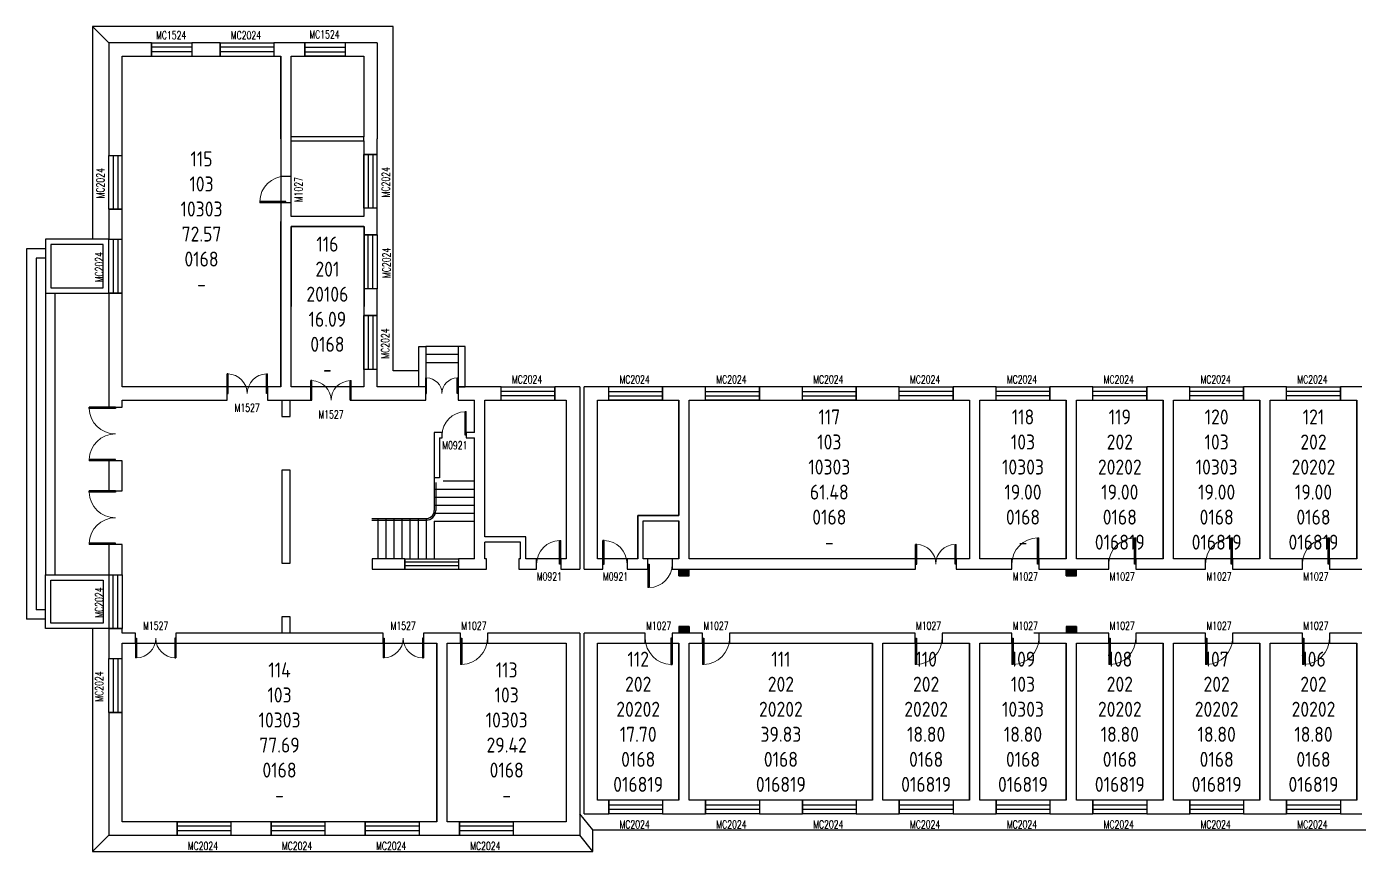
# Model space of a CAD drawing. Extents: x 247461 to 343641, y 211939 to 242619.
# Drawn here: x 247461 to 297006, y 211939 to 242619 of the extents above; entities that cross this region are included whole.
import ezdxf

# ---------------------------------------------------------------- set-up
doc = ezdxf.new("R2010")
doc.units = 0
doc.header["$LTSCALE"] = 1000
doc.header["$MEASUREMENT"] = 0
for name, color, linetype in [('body', 30, 'Continuous'), ('RM', 4, 'Continuous'), ('RM$', 5, 'Continuous'), ('RM$TXT', 5, 'Continuous')]:
    doc.layers.add(name, color=color, linetype=linetype)
doc.layers.get('0').freeze()
doc.styles.add('_TCH_WINDOW', font='SIMPLEX', dxfattribs={"height": 3.5, "bigfont": 'GBCBIG'})
doc.styles.add('HZ', font='gbenor.shx', dxfattribs={"bigfont": 'hztxt.shx'})

# ---------------------------------------------------------------- blocks, each defined once
blk = doc.blocks.new('$TCHSYS$WIN2D')
for p, q in [((-0.5, 0.5), (0.5, 0.5)), ((-0.5, 0.5), (-0.5, -0.5)), ((0.5, 0.5), (0.5, -0.5)), ((0.5, 0.167), (-0.5, 0.167)), ((0.5, -0.167), (-0.5, -0.167)), ((-0.5, -0.5), (0.5, -0.5))]:
    blk.add_line(p, q)
blk = doc.blocks.new('$DorLib2D$00000002')
for p, q in [((-0.5, 0), (-0.5, 0.4875)), ((-0.475, 0.4875), (-0.5, 0.4875)), ((-0.475, 0), (-0.475, 0.4875)), ((0.475, 0), (0.475, 0.4875)), ((0.475, 0.4875), (0.5, 0.4875)), ((0.5, 0), (0.5, 0.4875)), ((-0.5, 0), (-0.475, 0)), ((0.5, 0), (0.475, 0))]:
    blk.add_line(p, q)
at = {"lineweight": 13}
for centre, start, end in [((-0.4875, 0), 0, 88.53072), ((0.4875, 0), 91.46928, 180)]:
    blk.add_arc(centre, 0.4875, start, end, dxfattribs=at)
blk = doc.blocks.new('$DorLib2D$00000001')
for p, q in [((0.45, 0.975), (0.5, 0.975)), ((0.45, 0), (0.45, 0.975)), ((0.5, 0), (0.5, 0.975)), ((0.5, 0), (0.45, 0))]:
    blk.add_line(p, q)
at = {"lineweight": 13}
blk.add_arc((0.475, 0), 0.975, 91.4693, 180, dxfattribs=at)

msp = doc.modelspace()

# ---------------------------------------------------------------- hatches: boundary and pattern name
at = {"layer": 'body'}
for points in [[(272091, 222189), (272091, 222439), (271711, 222439), (271711, 222189)], [(286491, 222189), (286491, 222439), (286111, 222439), (286111, 222189)], [(271711, 220310), (271711, 220059), (272091, 220059), (272091, 220310)], [(286111, 220310), (286111, 220059), (286491, 220059), (286491, 220310)]]:
    msp.add_hatch(color=30, dxfattribs=at).paths.add_polyline_path(points)

# ---------------------------------------------------------------- linework, layer by layer
at = {"layer": 'body', "color": 7}
for p, q in [((250511, 242019), (249911, 242619)), ((268513, 212739), (268021, 213339)), ((250511, 212539), (249911, 211939)), ((268513, 211939), (268021, 212539))]:
    msp.add_line(p, q, dxfattribs=at)
at = {"layer": 'body', "color": 30}
for p, q in [((252101, 242019), (250511, 242019)), ((250511, 242019), (250511, 237829)), ((252101, 241519), (252101, 242019)), ((254651, 242019), (253601, 242019)), ((253601, 242019), (253601, 241519)), ((254651, 241519), (254651, 242019)), ((257101, 242019), (256651, 242019)), ((256651, 242019), (256651, 241519)), ((257801, 242019), (257101, 242019)), ((257801, 241519), (257801, 242019)), ((260491, 242019), (259301, 242019)), ((259301, 242019), (259301, 241519)), ((260491, 242019), (260491, 238444)), ((251011, 241519), (252101, 241519)), ((251011, 237829), (251011, 241519)), ((253601, 241519), (254651, 241519)), ((256651, 241519), (256911, 241519)), ((256911, 238444), (256911, 241519)), ((257291, 241519), (257801, 241519)), ((257291, 238519), (257291, 241519)), ((259301, 241519), (259991, 241519)), ((259991, 241519), (259991, 238519)), ((256911, 238444), (256911, 237059)), ((257291, 238369), (257291, 238519)), ((257291, 237059), (257291, 238369)), ((259991, 238369), (259991, 238519)), ((259991, 238369), (259991, 237869)), ((260491, 237869), (260491, 238444)), ((250511, 237829), (251011, 237829)), ((259991, 237869), (260491, 237869)), ((256911, 237059), (257291, 237059)), ((257291, 236059), (256911, 236059)), ((256911, 236059), (256911, 235369)), ((257291, 235559), (257291, 236059)), ((260491, 235869), (259991, 235869)), ((259991, 235869), (259991, 235559)), ((260491, 235369), (260491, 235869)), ((251011, 235829), (250511, 235829)), ((250511, 235829), (250511, 234709)), ((251011, 234709), (251011, 235829)), ((256911, 229219), (256911, 235369)), ((259991, 235559), (257291, 235559)), ((260491, 234869), (260491, 235369)), ((257291, 229219), (257291, 235179)), ((259991, 235179), (257291, 235179)), ((259991, 235179), (259991, 234869)), ((259991, 234869), (260491, 234869)), ((248161, 234359), (247461, 234359)), ((250511, 234709), (251011, 234709)), ((247811, 234009), (247811, 220929)), ((248161, 234009), (247811, 234009)), ((259991, 232869), (259991, 231869)), ((260491, 232869), (259991, 232869)), ((260491, 231869), (260491, 232869)), ((248161, 232709), (248161, 222229)), ((248511, 232709), (248511, 222229)), ((251011, 232709), (250511, 232709)), ((250511, 232709), (250511, 229589)), ((251011, 229589), (251011, 232709)), ((259991, 231869), (260491, 231869)), ((263501, 230719), (262301, 230719)), ((263501, 230419), (262301, 230419)), ((263501, 230119), (262301, 230119)), ((250511, 229589), (250511, 229029)), ((251011, 229219), (251011, 229589)), ((260491, 229869), (259991, 229869)), ((259991, 229869), (259991, 229219)), ((260491, 229219), (260491, 229869)), ((250511, 229029), (250511, 228469)), ((254911, 229219), (251011, 229219)), ((254911, 228719), (254911, 229219)), ((256911, 229219), (256411, 229219)), ((256411, 229219), (256411, 228719)), ((258491, 229219), (257291, 229219)), ((259991, 229219), (259491, 229219)), ((259491, 229219), (259491, 228719)), ((262301, 229219), (260491, 229219)), ((262301, 228719), (262301, 229219)), ((264301, 229219), (263501, 229219)), ((263501, 229219), (263501, 228719)), ((265101, 229219), (264301, 229219)), ((265101, 228719), (265101, 229219)), ((268021, 229219), (267101, 229219)), ((267101, 229219), (267101, 228719)), ((268021, 229219), (268021, 222439)), ((268181, 222439), (268181, 229219)), ((269101, 229219), (268181, 229219)), ((269101, 228719), (269101, 229219)), ((271901, 229219), (271101, 229219)), ((271101, 229219), (271101, 228719)), ((272701, 229219), (271901, 229219)), ((272701, 228719), (272701, 229219)), ((276301, 229219), (274701, 229219)), ((274701, 229219), (274701, 228719)), ((276301, 228719), (276301, 229219)), ((279901, 229219), (278301, 229219)), ((278301, 229219), (278301, 228719)), ((279901, 228719), (279901, 229219)), ((282701, 229219), (281901, 229219)), ((281901, 229219), (281901, 228719)), ((283501, 229219), (282701, 229219)), ((283501, 228719), (283501, 229219)), ((286301, 229219), (285501, 229219)), ((285501, 229219), (285501, 228719)), ((287101, 229219), (286301, 229219)), ((287101, 228719), (287101, 229219)), ((289901, 229219), (289101, 229219)), ((289101, 229219), (289101, 228719)), ((290701, 229219), (289901, 229219)), ((290701, 228719), (290701, 229219)), ((293501, 229219), (292701, 229219)), ((292701, 229219), (292701, 228719)), ((294301, 229219), (293501, 229219)), ((294301, 228719), (294301, 229219)), ((297101, 229219), (296301, 229219)), ((296301, 229219), (296301, 228719)), ((250511, 228469), (251011, 228469)), ((251011, 228469), (251011, 228719)), ((251011, 228719), (254911, 228719)), ((256411, 228719), (257101, 228719)), ((256951, 228719), (256951, 228119)), ((257101, 228719), (258066, 228719)), ((257251, 228119), (257251, 228719)), ((259491, 228719), (260301, 228719)), ((260301, 228719), (262301, 228719)), ((263501, 228719), (264111, 228719)), ((264111, 227519), (264111, 228719)), ((264491, 228719), (265101, 228719)), ((264491, 227419), (264491, 228719)), ((267101, 228719), (267521, 228719)), ((267521, 228719), (267521, 222819)), ((268681, 222819), (268681, 228719)), ((268681, 228719), (269101, 228719)), ((271101, 228719), (271711, 228719)), ((271711, 224439), (271711, 228719)), ((272091, 228719), (272701, 228719)), ((272091, 224339), (272091, 228719)), ((274701, 228719), (276301, 228719)), ((278301, 228719), (279901, 228719)), ((281901, 228719), (282511, 228719)), ((282511, 228719), (282511, 223069)), ((282891, 228719), (283501, 228719)), ((282891, 223069), (282891, 228719)), ((285501, 228719), (286111, 228719)), ((286111, 222819), (286111, 228719)), ((286491, 228719), (287101, 228719)), ((286491, 222819), (286491, 228719)), ((289101, 228719), (289711, 228719)), ((289711, 222819), (289711, 228719)), ((290091, 228719), (290701, 228719)), ((290091, 222819), (290091, 228719)), ((292701, 228719), (293311, 228719)), ((293311, 222819), (293311, 228719)), ((293691, 228719), (294301, 228719)), ((293691, 222819), (293691, 228719)), ((296301, 228719), (296911, 228719)), ((296911, 222819), (296911, 228719)), ((256951, 228119), (257251, 228119)), ((262906, 227519), (262611, 227519)), ((262611, 227519), (262611, 225838)), ((262906, 227319), (262906, 227519)), ((264111, 227519), (263806, 227519)), ((263806, 227519), (263806, 227319)), ((264491, 223639), (264491, 227419)), ((262811, 227319), (262906, 227319)), ((262811, 227319), (262811, 225838)), ((263806, 227319), (264111, 227319)), ((264111, 223539), (264111, 227319)), ((251011, 226469), (250511, 226469)), ((250511, 226469), (250511, 225349)), ((251011, 225349), (251011, 226469)), ((257251, 226119), (256951, 226119)), ((256951, 226119), (256951, 222659)), ((257251, 222659), (257251, 226119)), ((262611, 225838), (262611, 224619)), ((262811, 225838), (262611, 225838)), ((262671, 225661), (262671, 224619)), ((262950, 225719), (264111, 225719)), ((250511, 225349), (251011, 225349)), ((262611, 225419), (264111, 225419)), ((262611, 225119), (264111, 225119)), ((262611, 224819), (264111, 224819)), ((262611, 224519), (264111, 224519)), ((270184, 222819), (270184, 224439)), ((270184, 224439), (271711, 224439)), ((260291, 224319), (262311, 224319)), ((260291, 224259), (262311, 224259)), ((260511, 224319), (260511, 222819)), ((260811, 224319), (260811, 222819)), ((261111, 224319), (261111, 222819)), ((261411, 224319), (261411, 222819)), ((261711, 224319), (261711, 222819)), ((262011, 224319), (262011, 222819)), ((262311, 224319), (262311, 222819)), ((262611, 224219), (264111, 224219)), ((262611, 224219), (262611, 222819)), ((270384, 222819), (270384, 224239)), ((270384, 224239), (271711, 224239)), ((271711, 222819), (271711, 224239)), ((272091, 222819), (272091, 224339)), ((264111, 222819), (264111, 223539)), ((266017, 223639), (264491, 223639)), ((266017, 222819), (266017, 223639)), ((251011, 223349), (250511, 223349)), ((250511, 223349), (250511, 222230)), ((251011, 222230), (251011, 223349)), ((264491, 222819), (264491, 223439)), ((265817, 223439), (264491, 223439)), ((265817, 222819), (265817, 223439)), ((282511, 223069), (282511, 222819)), ((282891, 222819), (282891, 223069)), ((256951, 222659), (257251, 222659)), ((261518, 222819), (260301, 222819)), ((260301, 222819), (260301, 222439)), ((261518, 222439), (261518, 222819)), ((264111, 222819), (263518, 222819)), ((263518, 222819), (263518, 222439)), ((264554, 222819), (264491, 222819)), ((264554, 222439), (264554, 222819)), ((265817, 222819), (265754, 222819)), ((265754, 222819), (265754, 222439)), ((266421, 222819), (266017, 222819)), ((266421, 222439), (266421, 222819)), ((267521, 222819), (267321, 222819)), ((267321, 222819), (267321, 222439)), ((268881, 222819), (268681, 222819)), ((268881, 222439), (268881, 222819)), ((270184, 222819), (269781, 222819)), ((269781, 222819), (269781, 222439)), ((270559, 222819), (270384, 222819)), ((270559, 222439), (270559, 222819)), ((271711, 222819), (271459, 222819)), ((271459, 222819), (271459, 222439)), ((280511, 222819), (272091, 222819)), ((280511, 222439), (280511, 222819)), ((282511, 222819), (282011, 222819)), ((282011, 222819), (282011, 222439)), ((284091, 222819), (282891, 222819)), ((284091, 222439), (284091, 222819)), ((286111, 222819), (285091, 222819)), ((285091, 222819), (285091, 222439)), ((287691, 222819), (286491, 222819)), ((287691, 222439), (287691, 222819)), ((289711, 222819), (288691, 222819)), ((288691, 222819), (288691, 222439)), ((291291, 222819), (290091, 222819)), ((291291, 222439), (291291, 222819)), ((293311, 222819), (292291, 222819)), ((292291, 222819), (292291, 222439)), ((294891, 222819), (293691, 222819)), ((294891, 222439), (294891, 222819)), ((296911, 222819), (295891, 222819)), ((295891, 222819), (295891, 222439)), ((250511, 222230), (251011, 222230)), ((260301, 222439), (261518, 222439)), ((263518, 222439), (264301, 222439)), ((264301, 222439), (264554, 222439)), ((265754, 222439), (265917, 222439)), ((265917, 222439), (266421, 222439)), ((267321, 222439), (268021, 222439)), ((268181, 222439), (268881, 222439)), ((269781, 222439), (270284, 222439)), ((270284, 222439), (270559, 222439)), ((271459, 222439), (271901, 222439)), ((271711, 222189), (271711, 222439)), ((271711, 222439), (272091, 222439)), ((271711, 222189), (272091, 222189)), ((271901, 222439), (280511, 222439)), ((272091, 222189), (272091, 222439)), ((282011, 222439), (282701, 222439)), ((282701, 222439), (284091, 222439)), ((285091, 222439), (286301, 222439)), ((286111, 222189), (286111, 222439)), ((286111, 222439), (286491, 222439)), ((286111, 222189), (286491, 222189)), ((286301, 222439), (287691, 222439)), ((286491, 222189), (286491, 222439)), ((288691, 222439), (289901, 222439)), ((289901, 222439), (291291, 222439)), ((292291, 222439), (293501, 222439)), ((293501, 222439), (294891, 222439)), ((295891, 222439), (297101, 222439)), ((248161, 220579), (247461, 220579)), ((248161, 220929), (247811, 220929)), ((257251, 220659), (256951, 220659)), ((256951, 220659), (256951, 220059)), ((257251, 220059), (257251, 220659)), ((251011, 220230), (250511, 220230)), ((250511, 220230), (250511, 219869)), ((251011, 220059), (251011, 220230)), ((251511, 220059), (251011, 220059)), ((251511, 219679), (251511, 220059)), ((257101, 220059), (253011, 220059)), ((253011, 220059), (253011, 219679)), ((260711, 220059), (257101, 220059)), ((260711, 219679), (260711, 220059)), ((262901, 220059), (262211, 220059)), ((262211, 220059), (262211, 219679)), ((263591, 220059), (262901, 220059)), ((263591, 219679), (263591, 220059)), ((268021, 220059), (264591, 220059)), ((264591, 220059), (264591, 219679)), ((268021, 220059), (268021, 212539)), ((268181, 213339), (268181, 220059)), ((270461, 220059), (268181, 220059)), ((270461, 219679), (270461, 220059)), ((271901, 220059), (271461, 220059)), ((271461, 220059), (271461, 219679)), ((271711, 220310), (271711, 220059)), ((272091, 220310), (271711, 220310)), ((272091, 220059), (271711, 220059)), ((272591, 220059), (271901, 220059)), ((272091, 220310), (272091, 220059)), ((272591, 219679), (272591, 220059)), ((279101, 220059), (273591, 220059)), ((273591, 220059), (273591, 219679)), ((280491, 220059), (279101, 220059)), ((280491, 219679), (280491, 220059)), ((282701, 220059), (281491, 220059)), ((281491, 220059), (281491, 219679)), ((284091, 220059), (282701, 220059)), ((284091, 219679), (284091, 220059)), ((285281, 220059), (284901, 220059)), ((285091, 220059), (285091, 219679)), ((287691, 220059), (285091, 220059)), ((286111, 220310), (286111, 220059)), ((286491, 220310), (286111, 220310)), ((286491, 220310), (286491, 220059)), ((287691, 219679), (287691, 220059)), ((289901, 220059), (288691, 220059)), ((288691, 220059), (288691, 219679)), ((291291, 220059), (289901, 220059)), ((291291, 219679), (291291, 220059)), ((293501, 220059), (292291, 220059)), ((292291, 220059), (292291, 219679)), ((294891, 220059), (293501, 220059)), ((294891, 219679), (294891, 220059)), ((297101, 220059), (295891, 220059)), ((295891, 220059), (295891, 219679)), ((250511, 219869), (250511, 219109)), ((251011, 219109), (251011, 219679)), ((251011, 219679), (251511, 219679)), ((253011, 219679), (257101, 219679)), ((257101, 219679), (260711, 219679)), ((262211, 219679), (262711, 219679)), ((262711, 213039), (262711, 219679)), ((263091, 219679), (263591, 219679)), ((263091, 213039), (263091, 219679)), ((264591, 219679), (267521, 219679)), ((267521, 219679), (267521, 213039)), ((268681, 213839), (268681, 219679)), ((268681, 219679), (270461, 219679)), ((271461, 219679), (271711, 219679)), ((271711, 213839), (271711, 219679)), ((272091, 219679), (272591, 219679)), ((272091, 213839), (272091, 219679)), ((273591, 219679), (278911, 219679)), ((278911, 213839), (278911, 219679)), ((279291, 219679), (280491, 219679)), ((279291, 213839), (279291, 219679)), ((281491, 219679), (282511, 219679)), ((282511, 213839), (282511, 219679)), ((282891, 219679), (284091, 219679)), ((282891, 213839), (282891, 219679)), ((285091, 219679), (286111, 219679)), ((286111, 213839), (286111, 219679)), ((286491, 219679), (287691, 219679)), ((286491, 213839), (286491, 219679)), ((288691, 219679), (289711, 219679)), ((289711, 213839), (289711, 219679)), ((290091, 219679), (291291, 219679)), ((290091, 213839), (290091, 219679)), ((292291, 219679), (293311, 219679)), ((293311, 213839), (293311, 219679)), ((293691, 219679), (294891, 219679)), ((293691, 213839), (293691, 219679)), ((295891, 219679), (296911, 219679)), ((296911, 213839), (296911, 219679)), ((250511, 219109), (251011, 219109)), ((251011, 217109), (250511, 217109)), ((250511, 217109), (250511, 212539)), ((251011, 213039), (251011, 217109)), ((269101, 213839), (268681, 213839)), ((269101, 213339), (269101, 213839)), ((271711, 213839), (271101, 213839)), ((271101, 213839), (271101, 213339)), ((272701, 213839), (272091, 213839)), ((272701, 213339), (272701, 213839)), ((276301, 213839), (274701, 213839)), ((274701, 213839), (274701, 213339)), ((276301, 213339), (276301, 213839)), ((278911, 213839), (278301, 213839)), ((278301, 213839), (278301, 213339)), ((279901, 213839), (279291, 213839)), ((279901, 213339), (279901, 213839)), ((282511, 213839), (281901, 213839)), ((281901, 213839), (281901, 213339)), ((283501, 213839), (282891, 213839)), ((283501, 213339), (283501, 213839)), ((286111, 213839), (285501, 213839)), ((285501, 213839), (285501, 213339)), ((287101, 213839), (286491, 213839)), ((287101, 213339), (287101, 213839)), ((289711, 213839), (289101, 213839)), ((289101, 213839), (289101, 213339)), ((290701, 213839), (290091, 213839)), ((290701, 213339), (290701, 213839)), ((293311, 213839), (292701, 213839)), ((292701, 213839), (292701, 213339)), ((294301, 213839), (293691, 213839)), ((294301, 213339), (294301, 213839)), ((296911, 213839), (296301, 213839)), ((296301, 213839), (296301, 213339)), ((268181, 213339), (269101, 213339)), ((271101, 213339), (271901, 213339)), ((271901, 213339), (272701, 213339)), ((274701, 213339), (276301, 213339)), ((278301, 213339), (279101, 213339)), ((279101, 213339), (279901, 213339)), ((281901, 213339), (282701, 213339)), ((282701, 213339), (283501, 213339)), ((285501, 213339), (286301, 213339)), ((286301, 213339), (287101, 213339)), ((289101, 213339), (289901, 213339)), ((289901, 213339), (290701, 213339)), ((292701, 213339), (293501, 213339)), ((293501, 213339), (294301, 213339)), ((296301, 213339), (297101, 213339)), ((253051, 213039), (251011, 213039)), ((253051, 212539), (253051, 213039)), ((256551, 213039), (255051, 213039)), ((255051, 213039), (255051, 212539)), ((256551, 212539), (256551, 213039)), ((260051, 213039), (258551, 213039)), ((258551, 213039), (258551, 212539)), ((260051, 212539), (260051, 213039)), ((262711, 213039), (262051, 213039)), ((262051, 213039), (262051, 212539)), ((263551, 213039), (263091, 213039)), ((263551, 212539), (263551, 213039)), ((267521, 213039), (265551, 213039)), ((265551, 213039), (265551, 212539)), ((250511, 212539), (253051, 212539)), ((255051, 212539), (256551, 212539)), ((258551, 212539), (260051, 212539)), ((262051, 212539), (262901, 212539)), ((262901, 212539), (263551, 212539)), ((265551, 212539), (268021, 212539))]:
    msp.add_line(p, q, dxfattribs=at)
at = {"layer": 'body', "color": 2}
msp.add_line((247461, 234359), (247461, 220579), dxfattribs=at)
at = {"layer": 'body', "color": 7}
for points in [[(262038, 229819), (261091, 229819), (261091, 242619), (249911, 242619), (249911, 234709)], [(249911, 220229), (249911, 211939), (268513, 211939), (268513, 212739), (321981, 212739), (321981, 211939), (340691, 211939), (340691, 217369)]]:
    msp.add_lwpolyline(points, dxfattribs=at)
at = {"layer": 'body', "color": 30}
for points in [[(250511, 234709), (248161, 234709), (248161, 232709), (250511, 232709)], [(250311, 234509), (248361, 234509), (248361, 232909), (250311, 232909)], [(262038, 230719), (262301, 230719), (262301, 229219), (262038, 229219)], [(263764, 230719), (263501, 230719), (263501, 229219), (263764, 229219)], [(250511, 220229), (248161, 220229), (248161, 222229), (250511, 222229)], [(250311, 220429), (248361, 220429), (248361, 222029), (250311, 222029)]]:
    msp.add_lwpolyline(points, close=True, dxfattribs=at)
for radius in [300, 360]:
    msp.add_arc((262311, 224619), radius, 270, 0, dxfattribs=at)
at = {"layer": 'RM'}
for points in [[(257291, 241519), (259991, 241519), (259991, 238519), (257291, 238519)], [(257291, 238369), (259991, 238369), (259991, 235559), (257291, 235559)], [(264491, 228719), (267521, 228719), (267521, 222819), (266017, 222819), (266017, 223639), (264491, 223639)], [(268681, 228719), (271711, 228719), (271711, 224439), (270184, 224439), (270184, 222819), (268681, 222819)], [(270384, 224239), (271711, 224239), (271711, 222819), (270384, 222819)]]:
    msp.add_lwpolyline(points, close=True, dxfattribs=at)
at = {"layer": 'RM$'}
for points in [[(251011, 241519), (256911, 241519), (256911, 229219), (251011, 229219)], [(257304, 235179), (260004, 235179), (259991, 229219), (257291, 229219)], [(272091, 228719), (282511, 228719), (282511, 222819), (272091, 222819)], [(282891, 228719), (286111, 228719), (286111, 222819), (282891, 222819)], [(286491, 228719), (289711, 228719), (289711, 222819), (286491, 222819)], [(290091, 228719), (293311, 228719), (293311, 222819), (290091, 222819)], [(293691, 228719), (296911, 228719), (296911, 222819), (293691, 222819)], [(251011, 219679), (262711, 219679), (262711, 213039), (251011, 213039)], [(263091, 219679), (267521, 219679), (267521, 213039), (263091, 213039)], [(268681, 219679), (271711, 219679), (271711, 213839), (268681, 213839)], [(272091, 219679), (278911, 219679), (278911, 213839), (272091, 213839)], [(279291, 219679), (282511, 219679), (282511, 213839), (279291, 213839)], [(282891, 219679), (286111, 219679), (286111, 213839), (282891, 213839)], [(286491, 219679), (289711, 219679), (289711, 213839), (286491, 213839)], [(290091, 219679), (293311, 219679), (293311, 213839), (290091, 213839)], [(293691, 219679), (296911, 219679), (296911, 213839), (293691, 213839)]]:
    msp.add_lwpolyline(points, close=True, dxfattribs=at)

# ---------------------------------------------------------------- block references
at = {"layer": 'body', "color": 30}
ref = msp.add_blockref('$TCHSYS$WIN2D', (252851, 241769), dxfattribs=dict(at, xscale=1500, yscale=500, zscale=1500))
ref.add_attrib('A', 'MC1524', (252271, 242151), dxfattribs={"layer": '0', "height": 297.5, "style": '_TCH_WINDOW', "width": 0.705882})
ref = msp.add_blockref('$TCHSYS$WIN2D', (255651, 241769), dxfattribs=dict(at, xscale=2000, yscale=500, zscale=2000))
ref.add_attrib('A', 'MC2024', (255051, 242150), dxfattribs={"layer": '0', "height": 297.5, "style": '_TCH_WINDOW', "width": 0.705882})
ref = msp.add_blockref('$TCHSYS$WIN2D', (258551, 241769), dxfattribs=dict(at, xscale=-1500, yscale=500, zscale=-1500))
ref.add_attrib('A', 'MC1524', (257971, 242182), dxfattribs={"layer": '0', "height": 297.5, "style": '_TCH_WINDOW', "width": 0.705882})
ref = msp.add_blockref('$TCHSYS$WIN2D', (250761, 236829), dxfattribs=dict(at, xscale=2000, yscale=500, zscale=2000, rotation=90))
ref.add_attrib('A', 'MC2024', (250350, 236229), dxfattribs={"layer": '0', "height": 297.5, "rotation": 90, "style": '_TCH_WINDOW', "width": 0.705882})
ref = msp.add_blockref('$TCHSYS$WIN2D', (260241, 236869), dxfattribs=dict(at, xscale=-2000, yscale=500, zscale=-2000, rotation=270))
ref.add_attrib('A', 'MC2024', (260958, 236269), dxfattribs={"layer": '0', "height": 297.5, "rotation": 90, "style": '_TCH_WINDOW', "width": 0.705882})
ref = msp.add_blockref('$DorLib2D$00000001', (257101, 236559), dxfattribs=dict(at, xscale=1000, yscale=-1000, zscale=-1000, rotation=270))
ref.add_attrib('A', 'M1027', (257714, 236089), dxfattribs={"layer": '0', "height": 297.5, "rotation": 90, "style": '_TCH_WINDOW', "width": 0.705882})
ref = msp.add_blockref('$TCHSYS$WIN2D', (260241, 233869), dxfattribs=dict(at, xscale=2000, yscale=500, zscale=2000, rotation=270))
ref.add_attrib('A', 'MC2024', (260984, 233269), dxfattribs={"layer": '0', "height": 297.5, "rotation": 90, "style": '_TCH_WINDOW', "width": 0.705882})
ref = msp.add_blockref('$TCHSYS$WIN2D', (250761, 233709), dxfattribs=dict(at, xscale=2000, yscale=500, zscale=2000, rotation=90))
ref.add_attrib('A', 'MC2024', (250308, 233109), dxfattribs={"layer": '0', "height": 297.5, "rotation": 90, "style": '_TCH_WINDOW', "width": 0.705882})
ref = msp.add_blockref('$TCHSYS$WIN2D', (260241, 230869), dxfattribs=dict(at, xscale=-2000, yscale=500, zscale=-2000, rotation=270))
ref.add_attrib('A', 'MC2024', (260943, 230269), dxfattribs={"layer": '0', "height": 297.5, "rotation": 90, "style": '_TCH_WINDOW', "width": 0.705882})
ref = msp.add_blockref('$DorLib2D$00000002', (255661, 228969), dxfattribs=dict(at, xscale=1500, yscale=1500, zscale=1500))
ref.add_attrib('A', 'M1527', (255191, 228296), dxfattribs={"layer": '0', "height": 297.5, "style": '_TCH_WINDOW', "width": 0.705882})
ref = msp.add_blockref('$DorLib2D$00000002', (258778, 228719), dxfattribs=dict(at, xscale=1500, yscale=1500, zscale=1500))
ref.add_attrib('A', 'M1527', (258308, 228046), dxfattribs={"layer": '0', "height": 297.5, "style": '_TCH_WINDOW', "width": 0.705882})
for name, p, xscale, yscale, zscale in [('$DorLib2D$00000002', (262901, 228969), 1200, 1200, 1200), ('$DorLib2D$00000002', (281261, 222629), -1500, 1500, -1500), ('$TCHSYS$WIN2D', (262518, 222629), 2000, 380, 2000), ('$DorLib2D$00000001', (271009, 222629), -900, -900, -900)]:
    msp.add_blockref(name, p, dxfattribs=dict(at, xscale=xscale, yscale=yscale, zscale=zscale))
ref = msp.add_blockref('$TCHSYS$WIN2D', (266101, 228969), dxfattribs=dict(at, xscale=2000, yscale=-500, zscale=2000, rotation=359.9999999999991))
ref.add_attrib('A', 'MC2024', (265501, 229346), dxfattribs={"layer": '0', "height": 297.5, "style": '_TCH_WINDOW', "width": 0.705882})
ref = msp.add_blockref('$TCHSYS$WIN2D', (270101, 228969), dxfattribs=dict(at, xscale=-2000, yscale=-500, zscale=-2000))
ref.add_attrib('A', 'MC2024', (269501, 229346), dxfattribs={"layer": '0', "height": 297.5, "style": '_TCH_WINDOW', "width": 0.705882})
ref = msp.add_blockref('$TCHSYS$WIN2D', (273701, 228969), dxfattribs=dict(at, xscale=-2000, yscale=-500, zscale=-2000))
ref.add_attrib('A', 'MC2024', (273101, 229346), dxfattribs={"layer": '0', "height": 297.5, "style": '_TCH_WINDOW', "width": 0.705882})
ref = msp.add_blockref('$TCHSYS$WIN2D', (277301, 228969), dxfattribs=dict(at, xscale=-2000, yscale=-500, zscale=-2000))
ref.add_attrib('A', 'MC2024', (276701, 229346), dxfattribs={"layer": '0', "height": 297.5, "style": '_TCH_WINDOW', "width": 0.705882})
ref = msp.add_blockref('$TCHSYS$WIN2D', (280901, 228969), dxfattribs=dict(at, xscale=2000, yscale=-500, zscale=2000))
ref.add_attrib('A', 'MC2024', (280301, 229346), dxfattribs={"layer": '0', "height": 297.5, "style": '_TCH_WINDOW', "width": 0.705882})
ref = msp.add_blockref('$TCHSYS$WIN2D', (284501, 228969), dxfattribs=dict(at, xscale=2000, yscale=-500, zscale=2000))
ref.add_attrib('A', 'MC2024', (283901, 229346), dxfattribs={"layer": '0', "height": 297.5, "style": '_TCH_WINDOW', "width": 0.705882})
ref = msp.add_blockref('$TCHSYS$WIN2D', (288101, 228969), dxfattribs=dict(at, xscale=2000, yscale=-500, zscale=2000))
ref.add_attrib('A', 'MC2024', (287501, 229346), dxfattribs={"layer": '0', "height": 297.5, "style": '_TCH_WINDOW', "width": 0.705882})
ref = msp.add_blockref('$TCHSYS$WIN2D', (291701, 228969), dxfattribs=dict(at, xscale=2000, yscale=-500, zscale=2000))
ref.add_attrib('A', 'MC2024', (291101, 229346), dxfattribs={"layer": '0', "height": 297.5, "style": '_TCH_WINDOW', "width": 0.705882})
ref = msp.add_blockref('$TCHSYS$WIN2D', (295301, 228969), dxfattribs=dict(at, xscale=2000, yscale=-500, zscale=2000))
ref.add_attrib('A', 'MC2024', (294701, 229346), dxfattribs={"layer": '0', "height": 297.5, "style": '_TCH_WINDOW', "width": 0.705882})
at = {"layer": 'body', "color": 30, "xscale": 2000, "yscale": 2000, "zscale": 2000, "rotation": 90}
for p in [(250761, 227469), (250761, 224349)]:
    msp.add_blockref('$DorLib2D$00000002', p, dxfattribs=at)
at = {"layer": 'body', "color": 30}
ref = msp.add_blockref('$DorLib2D$00000001', (263356, 227419), dxfattribs=dict(at, xscale=-900, yscale=-900, zscale=-900, rotation=180))
ref.add_attrib('A', 'M0921', (262911, 226896), dxfattribs={"layer": '0', "height": 297.5, "style": '_TCH_WINDOW', "width": 0.705882})
ref = msp.add_blockref('$DorLib2D$00000001', (266871, 222629), dxfattribs=dict(at, xscale=900, yscale=900, zscale=900))
ref.add_attrib('A', 'M0921', (266426, 222016), dxfattribs={"layer": '0', "height": 297.5, "style": '_TCH_WINDOW', "width": 0.705882})
ref = msp.add_blockref('$DorLib2D$00000001', (269331, 222629), dxfattribs=dict(at, xscale=-900, yscale=900, zscale=-900))
ref.add_attrib('A', 'M0921', (268886, 222016), dxfattribs={"layer": '0', "height": 297.5, "style": '_TCH_WINDOW', "width": 0.705882})
ref = msp.add_blockref('$DorLib2D$00000001', (284591, 222629), dxfattribs=dict(at, xscale=1000, yscale=1000, zscale=1000))
ref.add_attrib('A', 'M1027', (284121, 222016), dxfattribs={"layer": '0', "height": 297.5, "style": '_TCH_WINDOW', "width": 0.705882})
ref = msp.add_blockref('$DorLib2D$00000001', (288191, 222629), dxfattribs=dict(at, xscale=1000, yscale=1000, zscale=1000))
ref.add_attrib('A', 'M1027', (287721, 222016), dxfattribs={"layer": '0', "height": 297.5, "style": '_TCH_WINDOW', "width": 0.705882})
ref = msp.add_blockref('$DorLib2D$00000001', (291791, 222629), dxfattribs=dict(at, xscale=1000, yscale=1000, zscale=1000))
ref.add_attrib('A', 'M1027', (291321, 222016), dxfattribs={"layer": '0', "height": 297.5, "style": '_TCH_WINDOW', "width": 0.705882})
ref = msp.add_blockref('$DorLib2D$00000001', (295391, 222629), dxfattribs=dict(at, xscale=1000, yscale=1000, zscale=1000))
ref.add_attrib('A', 'M1027', (294921, 222016), dxfattribs={"layer": '0', "height": 297.5, "style": '_TCH_WINDOW', "width": 0.705882})
ref = msp.add_blockref('$TCHSYS$WIN2D', (250761, 221230), dxfattribs=dict(at, xscale=-2000, yscale=500, zscale=-2000, rotation=90))
ref.add_attrib('A', 'MC2024', (250308, 220630), dxfattribs={"layer": '0', "height": 297.5, "rotation": 90, "style": '_TCH_WINDOW', "width": 0.705882})
ref = msp.add_blockref('$DorLib2D$00000002', (252261, 219869), dxfattribs=dict(at, xscale=1500, yscale=-1500, zscale=1500))
ref.add_attrib('A', 'M1527', (251791, 220186), dxfattribs={"layer": '0', "height": 297.5, "style": '_TCH_WINDOW', "width": 0.705882})
ref = msp.add_blockref('$DorLib2D$00000002', (261461, 219869), dxfattribs=dict(at, xscale=-1500, yscale=-1500, zscale=-1500))
ref.add_attrib('A', 'M1527', (260991, 220186), dxfattribs={"layer": '0', "height": 297.5, "style": '_TCH_WINDOW', "width": 0.705882})
ref = msp.add_blockref('$DorLib2D$00000001', (264091, 219869), dxfattribs=dict(at, xscale=-1000, yscale=-1000, zscale=-1000))
ref.add_attrib('A', 'M1027', (263621, 220186), dxfattribs={"layer": '0', "height": 297.5, "style": '_TCH_WINDOW', "width": 0.705882})
ref = msp.add_blockref('$DorLib2D$00000001', (270961, 219869), dxfattribs=dict(at, xscale=1000, yscale=-1000, zscale=1000))
ref.add_attrib('A', 'M1027', (270491, 220186), dxfattribs={"layer": '0', "height": 297.5, "style": '_TCH_WINDOW', "width": 0.705882})
ref = msp.add_blockref('$DorLib2D$00000001', (273091, 219869), dxfattribs=dict(at, xscale=-1000, yscale=-1000, zscale=-1000))
ref.add_attrib('A', 'M1027', (272621, 220186), dxfattribs={"layer": '0', "height": 297.5, "style": '_TCH_WINDOW', "width": 0.705882})
ref = msp.add_blockref('$DorLib2D$00000001', (280991, 219869), dxfattribs=dict(at, xscale=-1000, yscale=-1000, zscale=-1000))
ref.add_attrib('A', 'M1027', (280521, 220186), dxfattribs={"layer": '0', "height": 297.5, "style": '_TCH_WINDOW', "width": 0.705882})
ref = msp.add_blockref('$DorLib2D$00000001', (284591, 219869), dxfattribs=dict(at, xscale=-1000, yscale=-1000, zscale=-1000))
ref.add_attrib('A', 'M1027', (284121, 220186), dxfattribs={"layer": '0', "height": 297.5, "style": '_TCH_WINDOW', "width": 0.705882})
ref = msp.add_blockref('$DorLib2D$00000001', (288191, 219869), dxfattribs=dict(at, xscale=-1000, yscale=-1000, zscale=-1000))
ref.add_attrib('A', 'M1027', (287721, 220186), dxfattribs={"layer": '0', "height": 297.5, "style": '_TCH_WINDOW', "width": 0.705882})
ref = msp.add_blockref('$DorLib2D$00000001', (291791, 219869), dxfattribs=dict(at, xscale=-1000, yscale=-1000, zscale=-1000))
ref.add_attrib('A', 'M1027', (291321, 220186), dxfattribs={"layer": '0', "height": 297.5, "style": '_TCH_WINDOW', "width": 0.705882})
ref = msp.add_blockref('$DorLib2D$00000001', (295391, 219869), dxfattribs=dict(at, xscale=-1000, yscale=-1000, zscale=-1000))
ref.add_attrib('A', 'M1027', (294921, 220186), dxfattribs={"layer": '0', "height": 297.5, "style": '_TCH_WINDOW', "width": 0.705882})
ref = msp.add_blockref('$TCHSYS$WIN2D', (250761, 218109), dxfattribs=dict(at, xscale=2000, yscale=500, zscale=2000, rotation=90))
ref.add_attrib('A', 'MC2024', (250308, 217509), dxfattribs={"layer": '0', "height": 297.5, "rotation": 90, "style": '_TCH_WINDOW', "width": 0.705882})
ref = msp.add_blockref('$TCHSYS$WIN2D', (270101, 213589), dxfattribs=dict(at, xscale=2000, yscale=-500, zscale=2000, rotation=180))
ref.add_attrib('A', 'MC2024', (269501, 212791), dxfattribs={"layer": '0', "height": 297.5, "style": '_TCH_WINDOW', "width": 0.705882})
ref = msp.add_blockref('$TCHSYS$WIN2D', (273701, 213589), dxfattribs=dict(at, xscale=2000, yscale=-500, zscale=2000, rotation=180))
ref.add_attrib('A', 'MC2024', (273101, 212791), dxfattribs={"layer": '0', "height": 297.5, "style": '_TCH_WINDOW', "width": 0.705882})
ref = msp.add_blockref('$TCHSYS$WIN2D', (277301, 213589), dxfattribs=dict(at, xscale=2000, yscale=-500, zscale=2000, rotation=180))
ref.add_attrib('A', 'MC2024', (276701, 212791), dxfattribs={"layer": '0', "height": 297.5, "style": '_TCH_WINDOW', "width": 0.705882})
ref = msp.add_blockref('$TCHSYS$WIN2D', (280901, 213589), dxfattribs=dict(at, xscale=2000, yscale=-500, zscale=2000, rotation=180))
ref.add_attrib('A', 'MC2024', (280301, 212791), dxfattribs={"layer": '0', "height": 297.5, "style": '_TCH_WINDOW', "width": 0.705882})
ref = msp.add_blockref('$TCHSYS$WIN2D', (284501, 213589), dxfattribs=dict(at, xscale=2000, yscale=-500, zscale=2000, rotation=180))
ref.add_attrib('A', 'MC2024', (283901, 212791), dxfattribs={"layer": '0', "height": 297.5, "style": '_TCH_WINDOW', "width": 0.705882})
ref = msp.add_blockref('$TCHSYS$WIN2D', (288101, 213589), dxfattribs=dict(at, xscale=2000, yscale=-500, zscale=2000, rotation=180))
ref.add_attrib('A', 'MC2024', (287501, 212791), dxfattribs={"layer": '0', "height": 297.5, "style": '_TCH_WINDOW', "width": 0.705882})
ref = msp.add_blockref('$TCHSYS$WIN2D', (291701, 213589), dxfattribs=dict(at, xscale=2000, yscale=-500, zscale=2000, rotation=180))
ref.add_attrib('A', 'MC2024', (291101, 212791), dxfattribs={"layer": '0', "height": 297.5, "style": '_TCH_WINDOW', "width": 0.705882})
ref = msp.add_blockref('$TCHSYS$WIN2D', (295301, 213589), dxfattribs=dict(at, xscale=2000, yscale=-500, zscale=2000, rotation=180))
ref.add_attrib('A', 'MC2024', (294701, 212791), dxfattribs={"layer": '0', "height": 297.5, "style": '_TCH_WINDOW', "width": 0.705882})
ref = msp.add_blockref('$TCHSYS$WIN2D', (254051, 212789), dxfattribs=dict(at, xscale=-2000, yscale=-500, zscale=-2000, rotation=180))
ref.add_attrib('A', 'MC2024', (253451, 211991), dxfattribs={"layer": '0', "height": 297.5, "style": '_TCH_WINDOW', "width": 0.705882})
ref = msp.add_blockref('$TCHSYS$WIN2D', (257551, 212789), dxfattribs=dict(at, xscale=-2000, yscale=-500, zscale=-2000, rotation=180))
ref.add_attrib('A', 'MC2024', (256951, 211991), dxfattribs={"layer": '0', "height": 297.5, "style": '_TCH_WINDOW', "width": 0.705882})
ref = msp.add_blockref('$TCHSYS$WIN2D', (261051, 212789), dxfattribs=dict(at, xscale=-2000, yscale=-500, zscale=-2000, rotation=180))
ref.add_attrib('A', 'MC2024', (260451, 211991), dxfattribs={"layer": '0', "height": 297.5, "style": '_TCH_WINDOW', "width": 0.705882})
ref = msp.add_blockref('$TCHSYS$WIN2D', (264551, 212789), dxfattribs=dict(at, xscale=-2000, yscale=-500, zscale=-2000, rotation=180))
ref.add_attrib('A', 'MC2024', (263951, 211991), dxfattribs={"layer": '0', "height": 297.5, "style": '_TCH_WINDOW', "width": 0.705882})

# ---------------------------------------------------------------- texts
at = {"layer": 'RM$TXT', "char_height": 558.8, "attachment_point": 8, "style": 'HZ'}
for s, insert in [('115^M^J103^M^J10303^M^J72.57^M^J0168^M^J-^M^J', (253961, 232762)), ('116^M^J201^M^J20106^M^J16.09^M^J0168^M^J-^M^J', (258641, 229592)), ('117^M^J103^M^J10303^M^J61.48^M^J0168^M^J-^M^J', (277301, 223162)), ('118^M^J103^M^J10303^M^J19.00^M^J0168^M^J-^M^J', (284501, 223162)), ('119^M^J202^M^J20202^M^J19.00^M^J0168^M^J016819^M^J', (288101, 223162)), ('120^M^J103^M^J10303^M^J19.00^M^J0168^M^J016819^M^J', (291701, 223162)), ('121^M^J202^M^J20202^M^J19.00^M^J0168^M^J016819^M^J', (295301, 223162)), ('112^M^J202^M^J20202^M^J17.70^M^J0168^M^J016819^M^J', (270196, 214152)), ('111^M^J202^M^J20202^M^J39.83^M^J0168^M^J016819^M^J', (275501, 214152)), ('110^M^J202^M^J20202^M^J18.80^M^J0168^M^J016819^M^J', (280901, 214152)), ('109^M^J103^M^J10303^M^J18.80^M^J0168^M^J016819^M^J', (284501, 214152)), ('108^M^J202^M^J20202^M^J18.80^M^J0168^M^J016819^M^J', (288101, 214152)), ('107^M^J202^M^J20202^M^J18.80^M^J0168^M^J016819^M^J', (291701, 214152)), ('106^M^J202^M^J20202^M^J18.80^M^J0168^M^J016819^M^J', (295301, 214152)), ('114^M^J103^M^J10303^M^J77.69^M^J0168^M^J-^M^J', (256861, 213752)), ('113^M^J103^M^J10303^M^J29.42^M^J0168^M^J-^M^J', (265306, 213752))]:
    msp.add_mtext(s, dxfattribs=dict(at, insert=insert))

doc.saveas('drawing.dxf')
